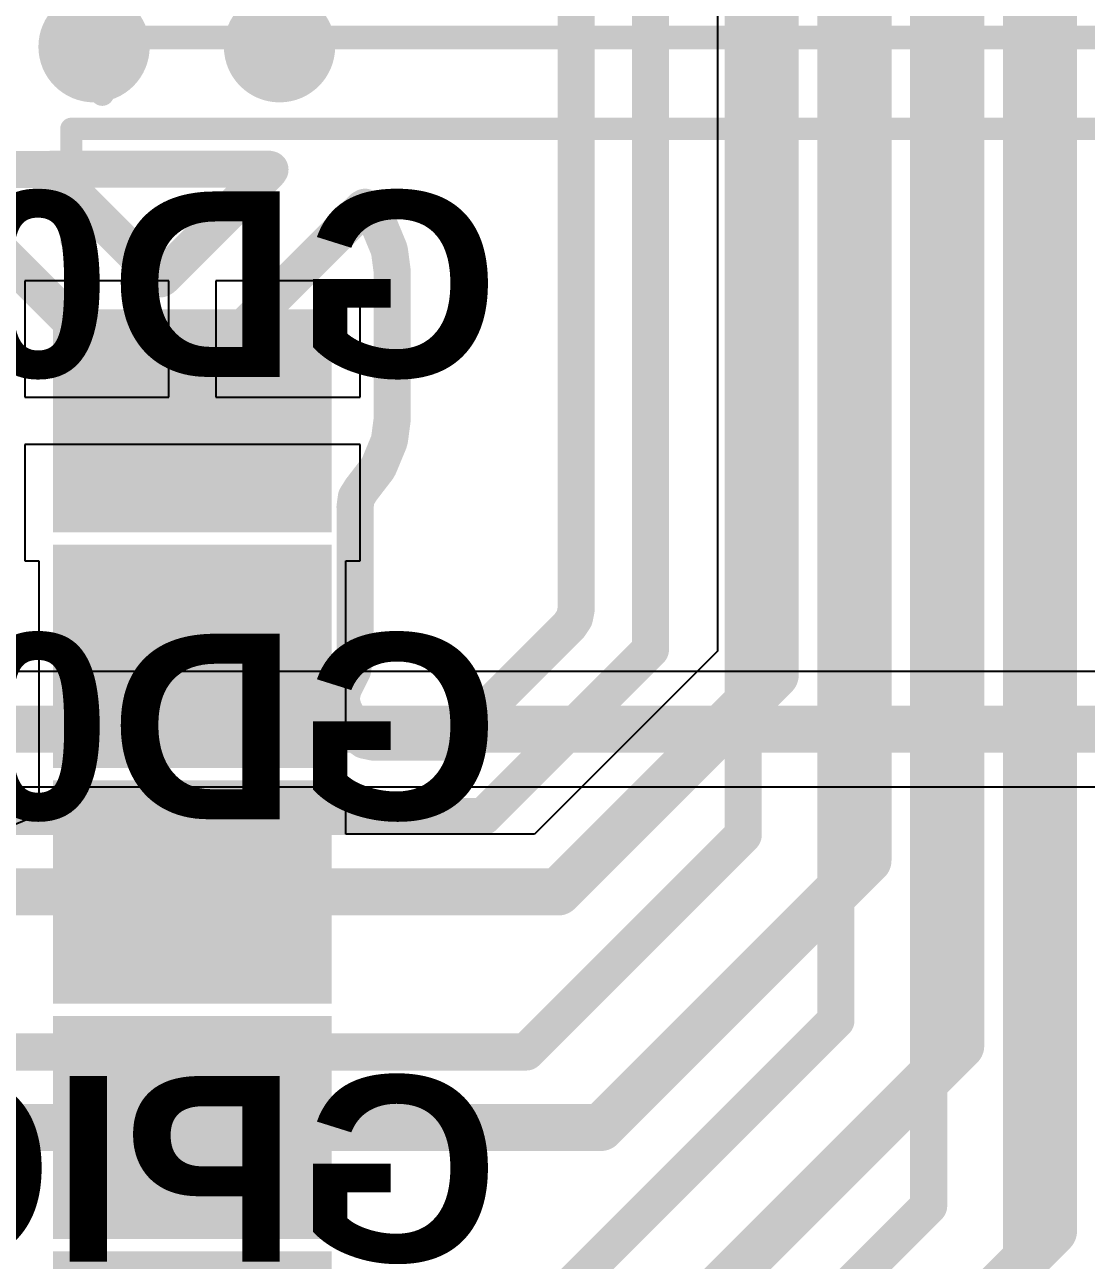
# Model space of a CAD drawing. Header units: inches. Extents: x 0 to 12.4, y -0.6 to 2.2.
# Drawn here: x 1.862 to 2.0874, y 0.1761 to 0.4384 of the extents above; entities that cross this region are included whole.
import ezdxf

# ---------------------------------------------------------------- set-up
doc = ezdxf.new("R2010")
doc.units = ezdxf.units.IN
doc.header["$MEASUREMENT"] = 0
for name, color, linetype in [('Bottom Layer', 5, 'Continuous'), ('Bottom Overlay', 54, 'Continuous'), ('Dimension', 6, 'Continuous'), ('Mechanical 4', 56, 'Continuous'), ('Top Layer', 1, 'Continuous'), ('Top Overlay', 2, 'Continuous'), ('Top Paste', 8, 'Continuous'), ('Top Solder', 216, 'Continuous')]:
    doc.layers.add(name, color=color, linetype=linetype)
doc.styles.add('Arial_Bold', font='', dxfattribs={"height": 0.2})
doc.styles.get('Arial_Bold').set_extended_font_data('Arial', bold=True)

# ---------------------------------------------------------------- blocks, each defined once
blk = doc.blocks.new('E07_400M10S_10')
at = {"layer": 'Top Layer'}
for points in [[(0.23228345, -0.16496065), (0.28346455, -0.16496065), (0.28346455, -0.20433075), (0.23228345, -0.20433075)], [(0.23228345, -0.21496065), (0.28346455, -0.21496065), (0.28346455, -0.25433075), (0.23228345, -0.25433075)], [(0.23228345, -0.26496065), (0.28346455, -0.26496065), (0.28346455, -0.30433075), (0.23228345, -0.30433075)], [(0.23228345, -0.31496065), (0.28346455, -0.31496065), (0.28346455, -0.35433075), (0.23228345, -0.35433075)]]:
    blk.add_hatch(color=1, dxfattribs=at).paths.add_polyline_path(points)
at = {"layer": 'Top Paste'}
for points in [[(0.23228345, -0.16496065), (0.28346455, -0.16496065), (0.28346455, -0.20433075), (0.23228345, -0.20433075)], [(0.23228345, -0.21496065), (0.28346455, -0.21496065), (0.28346455, -0.25433075), (0.23228345, -0.25433075)], [(0.23228345, -0.26496065), (0.28346455, -0.26496065), (0.28346455, -0.30433075), (0.23228345, -0.30433075)], [(0.23228345, -0.31496065), (0.28346455, -0.31496065), (0.28346455, -0.35433075), (0.23228345, -0.35433075)]]:
    blk.add_hatch(color=8, dxfattribs=at).paths.add_polyline_path(points)
at = {"layer": 'Top Solder'}
for points in [[(0.22828345, -0.11096065), (0.28746455, -0.11096065), (0.28746455, -0.15833075), (0.22828345, -0.15833075)], [(0.22828345, -0.16096065), (0.28746455, -0.16096065), (0.28746455, -0.20833075), (0.22828345, -0.20833075)], [(0.22828345, -0.21096065), (0.28746455, -0.21096065), (0.28746455, -0.25833075), (0.22828345, -0.25833075)], [(0.22828345, -0.26096065), (0.28746455, -0.26096065), (0.28746455, -0.30833075), (0.22828345, -0.30833075)], [(0.22828345, -0.31096065), (0.28746455, -0.31096065), (0.28746455, -0.35833075), (0.22828345, -0.35833075)]]:
    blk.add_hatch(color=216, dxfattribs=at).paths.add_polyline_path(points)
at = {"layer": 'Top Overlay', "const_width": 0.005}
for points in [[(0.277, -0.404), (0.277, -0.416)], [(0.277, -0.416), (-0.277, -0.416)]]:
    blk.add_lwpolyline(points, dxfattribs=at)
at = {"layer": 'Top Overlay', "const_width": 0.0025}
for points in [[(0.27575, -0.404, 1), (0.27825, -0.404, 1)], [(0.27575, -0.416, 1), (0.27825, -0.416, 1)], [(0.27575, -0.416, 1), (0.27825, -0.416, 1)]]:
    blk.add_lwpolyline(points, format="xyb", close=True, dxfattribs=at)

msp = doc.modelspace()

# ---------------------------------------------------------------- hatches: boundary and pattern name
at = {"layer": 'Dimension'}
h = msp.add_hatch(color=6, dxfattribs=at)
edge = h.paths.add_edge_path()
edge.add_arc((1.8767659, 0.4337368), 0.011811, 0, 360)
h = msp.add_hatch(color=6, dxfattribs=at)
edge = h.paths.add_edge_path()
edge.add_arc((1.916136, 0.4337368), 0.011811, 0, 360)

# ---------------------------------------------------------------- linework, layer by layer
at = {"layer": 'Bottom Layer'}
for p, q in [((2.2228177, 0.3011207), (1.83, 0.3011207)), ((1.83, 0.2766505), (2.2278856, 0.2766505))]:
    msp.add_line(p, q, dxfattribs=at)
at = {"layer": 'Bottom Layer', "const_width": 0.01}
msp.add_lwpolyline([(1.793, 0.2888856), (2.2278856, 0.2888856)], dxfattribs=at)
at = {"layer": 'Dimension', "const_width": 0.007874}
for points in [[(2.0736163, 0.1483037), (2.0736163, 1.1995832)], [(2.0539313, 0.1876738), (2.0539313, 1.1269454)], [(2.0342462, 0.2270439), (2.0342462, 1.0974179)], [(2.0145612, 0.2664139), (2.0145612, 1.0678903)], [(1.9948761, 0.305784), (1.9948761, 1.0383628)], [(1.9791084, 0.3143373), (1.9791084, 0.5765023)], [(1.7984849, 0.4076647), (1.8675705, 0.4076647)], [(1.7984849, 0.4076647), (1.8675705, 0.4076647)], [(1.8675705, 0.4076647), (1.8679363, 0.4077525)], [(1.8675705, 0.4076647), (1.8677671, 0.407344)], [(1.8677671, 0.407344), (1.8903863, 0.3847248)], [(1.8679363, 0.4077525), (1.9137451, 0.4077525)], [(1.8912951, 0.3847248), (1.9139143, 0.407344)], [(1.9137451, 0.4077525), (1.9141108, 0.4076647)], [(1.9139143, 0.407344), (1.9141108, 0.4076647)], [(1.8478672, 0.399405), (1.8873887, 0.3598836)], [(1.8942927, 0.3598836), (1.9338142, 0.3994051)], [(1.9338142, 0.3994051), (1.9342918, 0.3996672)], [(1.9342918, 0.3996672), (1.9347313, 0.399345)], [(1.9347313, 0.399345), (1.9369201, 0.3964924)], [(1.9369201, 0.3964924), (1.9372373, 0.395943)], [(1.9372373, 0.395943), (1.9393329, 0.3908837)], [(1.9393329, 0.3908837), (1.9394972, 0.3902707)], [(1.9394972, 0.3902707), (1.9400324, 0.3862049)], [(1.8903863, 0.3847248), (1.8908407, 0.3844624)], [(1.8908407, 0.3844624), (1.8912951, 0.3847248)], [(1.9400324, 0.3862049), (1.9400533, 0.385887)], [(1.9400533, 0.3548148), (1.9400533, 0.385887)], [(1.8873887, 0.3598836), (1.8895771, 0.35862)], [(1.8895771, 0.35862), (1.8921042, 0.35862)], [(1.8921042, 0.35862), (1.8942927, 0.3598836)], [(1.9394972, 0.3504312), (1.9400324, 0.354497)], [(1.9400324, 0.354497), (1.9400533, 0.3548148)], [(1.9393329, 0.3498183), (1.9394972, 0.3504312)], [(1.9372373, 0.344759), (1.9393329, 0.3498183)], [(1.9335865, 0.339865), (1.9369201, 0.3442095)], [(1.9369201, 0.3442095), (1.9372373, 0.344759)], [(1.9333916, 0.3396111), (1.9335646, 0.3398366)], [(1.9335646, 0.3398366), (1.9335765, 0.339855)], [(1.9335765, 0.339855), (1.9335865, 0.339865)], [(1.9321614, 0.3360195), (1.9324481, 0.3380925)], [(1.9324481, 0.3380925), (1.9334108, 0.3395963)], [(1.9333916, 0.3396111), (1.9334108, 0.3395963)], [(1.9321614, 0.3360195), (1.9321689, 0.3359237)], [(1.9321689, 0.3359237), (1.9321989, 0.3357342)], [(1.9321989, 0.3357342), (1.932199, 0.3049677)], [(1.9787368, 0.3124691), (1.9791084, 0.3143373)], [(1.9543417, 0.2875485), (1.9776785, 0.3108853)], [(1.9776785, 0.3108853), (1.9787368, 0.3124691)], [(1.9594431, 0.2703509), (1.9948761, 0.305784)], [(1.9316288, 0.3013677), (1.932199, 0.3049677)], [(1.9297817, 0.2977426), (1.9316288, 0.3013677)], [(1.9296924, 0.2975673), (1.9297817, 0.2977426)], [(1.9291603, 0.2953509), (1.9296924, 0.2975673)], [(1.9291603, 0.2953509), (1.9296923, 0.2931347)], [(1.9296923, 0.2931347), (1.9300716, 0.2923904)], [(1.9300716, 0.2923904), (1.9314294, 0.2897255)], [(1.9314294, 0.2897255), (1.9316288, 0.2893342)], [(1.9316288, 0.2893342), (1.9316376, 0.2892785)], [(1.9316376, 0.2892785), (1.9325293, 0.2877339)], [(1.9325293, 0.2877339), (1.9341716, 0.2865407)], [(1.9527579, 0.2864903), (1.9543417, 0.2875485)], [(1.9341716, 0.2865407), (1.9361573, 0.2861187)], [(1.9361573, 0.2861187), (1.9508897, 0.2861187)], [(1.9508897, 0.2861187), (1.9527579, 0.2864903)], [(1.8354273, 0.2703509), (1.8908407, 0.2703509)], [(1.8908407, 0.2703509), (1.9594431, 0.2703509)], [(1.9684982, 0.2203509), (2.0145612, 0.2664139)], [(1.9775533, 0.1703509), (2.0342462, 0.2270439)], [(1.8539313, 0.2203509), (1.8908407, 0.2203509)], [(1.8908407, 0.2203509), (1.9684982, 0.2203509)], [(1.9866084, 0.1203509), (2.0539313, 0.1876738)]]:
    msp.add_lwpolyline(points, dxfattribs=at)
at = {"layer": 'Dimension', "const_width": 0.003937}
for points in [[(1.865602, 0.4076647, 1), (1.869539, 0.4076647, 1)], [(1.865602, 0.4076647, 1), (1.869539, 0.4076647, 1)], [(1.865602, 0.4076647, 1), (1.869539, 0.4076647, 1)], [(1.865602, 0.4076647, 1), (1.869539, 0.4076647, 1)], [(1.8657986, 0.407344, 1), (1.8697356, 0.407344, 1)], [(1.8657986, 0.407344, 1), (1.8697356, 0.407344, 1)], [(1.8659678, 0.4077525, 1), (1.8699048, 0.4077525, 1)], [(1.8659678, 0.4077525, 1), (1.8699048, 0.4077525, 1)], [(1.9117766, 0.4077525, 1), (1.9157136, 0.4077525, 1)], [(1.9117766, 0.4077525, 1), (1.9157136, 0.4077525, 1)], [(1.9119458, 0.407344, 1), (1.9158828, 0.407344, 1)], [(1.9119458, 0.407344, 1), (1.9158828, 0.407344, 1)], [(1.9121423, 0.4076647, 1), (1.9160793, 0.4076647, 1)], [(1.9121423, 0.4076647, 1), (1.9160793, 0.4076647, 1)], [(1.9318457, 0.3994051, 1), (1.9357827, 0.3994051, 1)], [(1.9318457, 0.3994051, 1), (1.9357827, 0.3994051, 1)], [(1.9323233, 0.3996672, 1), (1.9362603, 0.3996672, 1)], [(1.9323233, 0.3996672, 1), (1.9362603, 0.3996672, 1)], [(1.9327628, 0.399345, 1), (1.9366998, 0.399345, 1)], [(1.9327628, 0.399345, 1), (1.9366998, 0.399345, 1)], [(1.9349516, 0.3964924, 1), (1.9388886, 0.3964924, 1)], [(1.9349516, 0.3964924, 1), (1.9388886, 0.3964924, 1)], [(1.9352688, 0.395943, 1), (1.9392058, 0.395943, 1)], [(1.9352688, 0.395943, 1), (1.9392058, 0.395943, 1)], [(1.9373644, 0.3908837, 1), (1.9413014, 0.3908837, 1)], [(1.9373644, 0.3908837, 1), (1.9413014, 0.3908837, 1)], [(1.9375287, 0.3902707, 1), (1.9414657, 0.3902707, 1)], [(1.9375287, 0.3902707, 1), (1.9414657, 0.3902707, 1)], [(1.8884178, 0.3847248, 1), (1.8923548, 0.3847248, 1)], [(1.8884178, 0.3847248, 1), (1.8923548, 0.3847248, 1)], [(1.8888722, 0.3844624, 1), (1.8928092, 0.3844624, 1)], [(1.8888722, 0.3844624, 1), (1.8928092, 0.3844624, 1)], [(1.8893266, 0.3847248, 1), (1.8932636, 0.3847248, 1)], [(1.8893266, 0.3847248, 1), (1.8932636, 0.3847248, 1)], [(1.9380639, 0.3862049, 1), (1.9420009, 0.3862049, 1)], [(1.9380639, 0.3862049, 1), (1.9420009, 0.3862049, 1)], [(1.9380848, 0.385887, 1), (1.9420218, 0.385887, 1)], [(1.9380848, 0.385887, 1), (1.9420218, 0.385887, 1)], [(1.8854202, 0.3598836, 1), (1.8893572, 0.3598836, 1)], [(1.8854202, 0.3598836, 1), (1.8893572, 0.3598836, 1)], [(1.8876086, 0.35862, 1), (1.8915456, 0.35862, 1)], [(1.8876086, 0.35862, 1), (1.8915456, 0.35862, 1)], [(1.8901357, 0.35862, 1), (1.8940727, 0.35862, 1)], [(1.8901357, 0.35862, 1), (1.8940727, 0.35862, 1)], [(1.8923242, 0.3598836, 1), (1.8962612, 0.3598836, 1)], [(1.8923242, 0.3598836, 1), (1.8962612, 0.3598836, 1)], [(1.9380639, 0.354497, 1), (1.9420009, 0.354497, 1)], [(1.9380639, 0.354497, 1), (1.9420009, 0.354497, 1)], [(1.9380848, 0.3548148, 1), (1.9420218, 0.3548148, 1)], [(1.9380848, 0.3548148, 1), (1.9420218, 0.3548148, 1)], [(1.9375287, 0.3504312, 1), (1.9414657, 0.3504312, 1)], [(1.9375287, 0.3504312, 1), (1.9414657, 0.3504312, 1)], [(1.9373644, 0.3498183, 1), (1.9413014, 0.3498183, 1)], [(1.9373644, 0.3498183, 1), (1.9413014, 0.3498183, 1)], [(1.9349516, 0.3442095, 1), (1.9388886, 0.3442095, 1)], [(1.9349516, 0.3442095, 1), (1.9388886, 0.3442095, 1)], [(1.9352688, 0.344759, 1), (1.9392058, 0.344759, 1)], [(1.9352688, 0.344759, 1), (1.9392058, 0.344759, 1)], [(1.9315961, 0.3398366, 1), (1.9355331, 0.3398366, 1)], [(1.9315961, 0.3398366, 1), (1.9355331, 0.3398366, 1)], [(1.931608, 0.339855, 1), (1.935545, 0.339855, 1)], [(1.931608, 0.339855, 1), (1.935545, 0.339855, 1)], [(1.931618, 0.339865, 1), (1.935555, 0.339865, 1)], [(1.931618, 0.339865, 1), (1.935555, 0.339865, 1)], [(1.9304796, 0.3380925, 1), (1.9344166, 0.3380925, 1)], [(1.9304796, 0.3380925, 1), (1.9344166, 0.3380925, 1)], [(1.9314231, 0.3396111, 1), (1.9353601, 0.3396111, 1)], [(1.9314231, 0.3396111, 1), (1.9353601, 0.3396111, 1)], [(1.9314423, 0.3395963, 1), (1.9353793, 0.3395963, 1)], [(1.9314423, 0.3395963, 1), (1.9353793, 0.3395963, 1)], [(1.9301929, 0.3360195, 1), (1.9341299, 0.3360195, 1)], [(1.9301929, 0.3360195, 1), (1.9341299, 0.3360195, 1)], [(1.9302004, 0.3359237, 1), (1.9341374, 0.3359237, 1)], [(1.9302004, 0.3359237, 1), (1.9341374, 0.3359237, 1)], [(1.9302304, 0.3357342, 1), (1.9341674, 0.3357342, 1)], [(1.9302304, 0.3357342, 1), (1.9341674, 0.3357342, 1)], [(1.9771399, 0.3143373, 1), (1.9810769, 0.3143373, 1)], [(1.9771399, 0.3143373, 1), (1.9810769, 0.3143373, 1)], [(1.97571, 0.3108853, 1), (1.979647, 0.3108853, 1)], [(1.97571, 0.3108853, 1), (1.979647, 0.3108853, 1)], [(1.9767683, 0.3124691, 1), (1.9807053, 0.3124691, 1)], [(1.9767683, 0.3124691, 1), (1.9807053, 0.3124691, 1)], [(1.9929076, 0.305784, 1), (1.9968446, 0.305784, 1)], [(1.9929076, 0.305784, 1), (1.9968446, 0.305784, 1)], [(1.9302305, 0.3049677, 1), (1.9341675, 0.3049677, 1)], [(1.9302305, 0.3049677, 1), (1.9341675, 0.3049677, 1)], [(1.9296603, 0.3013677, 1), (1.9335973, 0.3013677, 1)], [(1.9296603, 0.3013677, 1), (1.9335973, 0.3013677, 1)], [(1.9278132, 0.2977426, 1), (1.9317502, 0.2977426, 1)], [(1.9278132, 0.2977426, 1), (1.9317502, 0.2977426, 1)], [(1.9271918, 0.2953509, 1), (1.9311288, 0.2953509, 1)], [(1.9271918, 0.2953509, 1), (1.9311288, 0.2953509, 1)], [(1.9277239, 0.2975673, 1), (1.9316609, 0.2975673, 1)], [(1.9277239, 0.2975673, 1), (1.9316609, 0.2975673, 1)], [(1.9277238, 0.2931347, 1), (1.9316608, 0.2931347, 1)], [(1.9277238, 0.2931347, 1), (1.9316608, 0.2931347, 1)], [(1.9281031, 0.2923904, 1), (1.9320401, 0.2923904, 1)], [(1.9281031, 0.2923904, 1), (1.9320401, 0.2923904, 1)], [(1.9294609, 0.2897255, 1), (1.9333979, 0.2897255, 1)], [(1.9294609, 0.2897255, 1), (1.9333979, 0.2897255, 1)], [(1.9296603, 0.2893342, 1), (1.9335973, 0.2893342, 1)], [(1.9296603, 0.2893342, 1), (1.9335973, 0.2893342, 1)], [(1.9296691, 0.2892785, 1), (1.9336061, 0.2892785, 1)], [(1.9296691, 0.2892785, 1), (1.9336061, 0.2892785, 1)], [(1.9305608, 0.2877339, 1), (1.9344978, 0.2877339, 1)], [(1.9305608, 0.2877339, 1), (1.9344978, 0.2877339, 1)], [(1.9523732, 0.2875485, 1), (1.9563102, 0.2875485, 1)], [(1.9523732, 0.2875485, 1), (1.9563102, 0.2875485, 1)], [(1.9322031, 0.2865407, 1), (1.9361401, 0.2865407, 1)], [(1.9322031, 0.2865407, 1), (1.9361401, 0.2865407, 1)], [(1.9341888, 0.2861187, 1), (1.9381258, 0.2861187, 1)], [(1.9341888, 0.2861187, 1), (1.9381258, 0.2861187, 1)], [(1.9489212, 0.2861187, 1), (1.9528582, 0.2861187, 1)], [(1.9489212, 0.2861187, 1), (1.9528582, 0.2861187, 1)], [(1.9507894, 0.2864903, 1), (1.9547264, 0.2864903, 1)], [(1.9507894, 0.2864903, 1), (1.9547264, 0.2864903, 1)], [(1.8888722, 0.2703509, 1), (1.8928092, 0.2703509, 1)], [(1.8888722, 0.2703509, 1), (1.8928092, 0.2703509, 1)], [(1.9574746, 0.2703509, 1), (1.9614116, 0.2703509, 1)], [(1.9574746, 0.2703509, 1), (1.9614116, 0.2703509, 1)], [(2.0125927, 0.2664139, 1), (2.0165297, 0.2664139, 1)], [(2.0125927, 0.2664139, 1), (2.0165297, 0.2664139, 1)], [(2.0322777, 0.2270439, 1), (2.0362147, 0.2270439, 1)], [(2.0322777, 0.2270439, 1), (2.0362147, 0.2270439, 1)], [(1.8888722, 0.2203509, 1), (1.8928092, 0.2203509, 1)], [(1.8888722, 0.2203509, 1), (1.8928092, 0.2203509, 1)], [(1.9665297, 0.2203509, 1), (1.9704667, 0.2203509, 1)], [(1.9665297, 0.2203509, 1), (1.9704667, 0.2203509, 1)], [(2.0519628, 0.1876738, 1), (2.0558998, 0.1876738, 1)], [(2.0519628, 0.1876738, 1), (2.0558998, 0.1876738, 1)]]:
    msp.add_lwpolyline(points, format="xyb", close=True, dxfattribs=at)
at = {"layer": 'Mechanical 4', "const_width": 0.0047244}
for points in [[(1.8719449, 0.4163148), (2.442811, 0.4163148)], [(1.8719449, 0.3926928), (1.8719449, 0.4163148)]]:
    msp.add_lwpolyline(points, dxfattribs=at)
at = {"layer": 'Mechanical 4', "const_width": 0.0023622}
for points in [[(1.8707638, 0.4163148, 1), (1.873126, 0.4163148, 1)], [(1.8707638, 0.4163148, 1), (1.873126, 0.4163148, 1)], [(1.8707638, 0.3926928, 1), (1.873126, 0.3926928, 1)]]:
    msp.add_lwpolyline(points, format="xyb", close=True, dxfattribs=at)
at = {"layer": 'Top Layer'}
for p, q in [((2.0091232, 0.9624074), (2.0091232, 0.3054616)), ((1.8926372, 0.3840157), (1.8620473, 0.3840157)), ((1.8620473, 0.3840157), (1.8620473, 0.3593305)), ((1.8926372, 0.3593305), (1.8926372, 0.3840157)), ((1.9332283, 0.3840157), (1.9026372, 0.3840157)), ((1.9026372, 0.3840157), (1.9026372, 0.3593305)), ((1.9332283, 0.3593305), (1.9332283, 0.3840157)), ((1.8620473, 0.3593305), (1.8926372, 0.3593305)), ((1.9026372, 0.3593305), (1.9332283, 0.3593305)), ((1.8976372, 0.3493305), (1.8620473, 0.3493305)), ((1.8620473, 0.3493305), (1.8620473, 0.3246457)), ((1.9332283, 0.3493305), (1.8976372, 0.3493305)), ((1.9332283, 0.3246457), (1.9332283, 0.3493305)), ((1.8620473, 0.3246457), (1.8650473, 0.3246457)), ((1.8650473, 0.3246457), (1.8650473, 0.2707047)), ((1.9302283, 0.2665658), (1.9302283, 0.3246457)), ((1.9302283, 0.3246457), (1.9332283, 0.3246457)), ((2.0091232, 0.3054616), (1.9702274, 0.2665658)), ((1.8650473, 0.2707047), (1.8600473, 0.2686336)), ((1.9702274, 0.2665658), (1.9302283, 0.2665658))]:
    msp.add_line(p, q, dxfattribs=at)
at = {"layer": 'Top Layer', "const_width": 0.01}
for points in [[(2.0804134, 0.1822835), (2.0804134, 0.9805451)], [(2.0607284, 0.2216536), (2.0607284, 0.9761885)], [(2.0410433, 0.2610237), (2.0410433, 0.971832)], [(2.0213583, 0.3003937), (2.0213583, 0.9674754)], [(1.9752953, 0.2543307), (2.0213583, 0.3003937)], [(1.9843504, 0.2043307), (2.0410433, 0.2610237)], [(1.8570472, 0.2543307), (1.9752953, 0.2543307)], [(1.9934055, 0.1543307), (2.0607284, 0.2216536)], [(1.8306693, 0.2043307), (1.8976378, 0.2043307)], [(1.8976378, 0.2043307), (1.9843504, 0.2043307)], [(2.0024606, 0.1043307), (2.0804134, 0.1822835)]]:
    msp.add_lwpolyline(points, dxfattribs=at)
at = {"layer": 'Top Layer', "const_width": 0.005}
for points in [[(2.0188583, 0.3003937, 1), (2.0238583, 0.3003937, 1)], [(2.0188583, 0.3003937, 1), (2.0238583, 0.3003937, 1)], [(2.0385433, 0.2610237, 1), (2.0435433, 0.2610237, 1)], [(2.0385433, 0.2610237, 1), (2.0435433, 0.2610237, 1)], [(1.9727953, 0.2543307, 1), (1.9777953, 0.2543307, 1)], [(1.9727953, 0.2543307, 1), (1.9777953, 0.2543307, 1)], [(2.0582284, 0.2216536, 1), (2.0632284, 0.2216536, 1)], [(2.0582284, 0.2216536, 1), (2.0632284, 0.2216536, 1)], [(1.8951378, 0.2043307, 1), (1.9001378, 0.2043307, 1)], [(1.8951378, 0.2043307, 1), (1.9001378, 0.2043307, 1)], [(1.9818504, 0.2043307, 1), (1.9868504, 0.2043307, 1)], [(1.9818504, 0.2043307, 1), (1.9868504, 0.2043307, 1)], [(2.0779134, 0.1822835, 1), (2.0829134, 0.1822835, 1)], [(2.0779134, 0.1822835, 1), (2.0829134, 0.1822835, 1)]]:
    msp.add_lwpolyline(points, format="xyb", close=True, dxfattribs=at)

# ---------------------------------------------------------------- block references
at = {"rotation": 180}
msp.add_blockref('E07_400M10S_10', (2.1555118, 0.019685), dxfattribs=at)

# ---------------------------------------------------------------- texts
at = {"layer": 'Bottom Overlay', "style": 'Arial_Bold', "text_generation_flag": 2}
for s, p in [('GD02', (1.962627, 0.3636489)), ('GD00', (1.962627, 0.2697633)), ('GPIO11', (1.962627, 0.1758777))]:
    msp.add_text(s, height=0.0393701, rotation=360, dxfattribs=at).set_placement(p)

doc.saveas('drawing.dxf')
